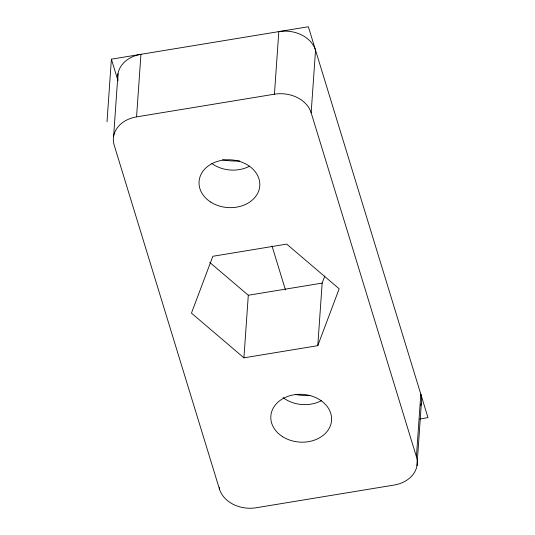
<?xml version="1.0" encoding="UTF-8"?>
<svg xmlns="http://www.w3.org/2000/svg" width="535" height="535" viewBox="0 0 535 535"><rect width="100%" height="100%" fill="white"/><g stroke="black" fill="none" stroke-linecap="round" stroke-linejoin="round"><path stroke-width="0.8" d="M107.02 121.753L111.394 59.171L308.361 26.75L427.98 417.621L419.741 418.979M113.627 136.224L118.008 73.649M420.798 405.483A30.435 23.914 4 0 0 420.804 394.168L416.424 456.75A30.435 23.914 4 0 1 394.061 485.064L256.185 507.755A30.435 23.914 4 0 1 219.464 489.171L114.196 145.199A30.435 23.914 4 0 1 136.565 116.884L140.939 54.309A30.435 23.914 4 0 0 117.921 79.755M219.464 489.171L219.577 487.519M243.92 357.828L191.45 313.129L212.843 256.278L286.7 244.12L339.17 288.813L317.783 345.67L243.92 357.828L248.3 295.253L209.733 262.404M311.156 112.778A30.435 23.914 4 0 0 274.435 94.193L278.815 31.612A30.435 23.914 4 0 1 315.536 50.203L311.156 112.778L416.424 456.75M317.783 345.67L322.157 283.095L324.792 276.08M416.992 465.717L421.373 403.143M136.565 116.884L274.435 94.193M248.3 295.253L322.157 283.095M272.014 245.986L285.469 289.95M111.394 59.171L118.001 80.752M239.733 160.915A50.718 39.858 4 0 1 222.52 159.731M309.946 395.519A50.718 39.858 4 0 1 296.002 394.576M321.374 400.702A30.435 23.914 4 0 1 283.022 397.592M249.598 166.184A30.435 23.914 4 0 1 211.827 163.503M282.507 436.613A30.435 23.914 4 0 0 331.312 422.349A30.435 23.914 4 0 0 289.783 395.746A30.435 23.914 4 0 0 282.507 436.613M210.73 202.09A30.435 23.914 4 0 0 259.535 187.825A30.435 23.914 4 0 0 218.006 161.222A30.435 23.914 4 0 0 210.73 202.09"/></g></svg>
